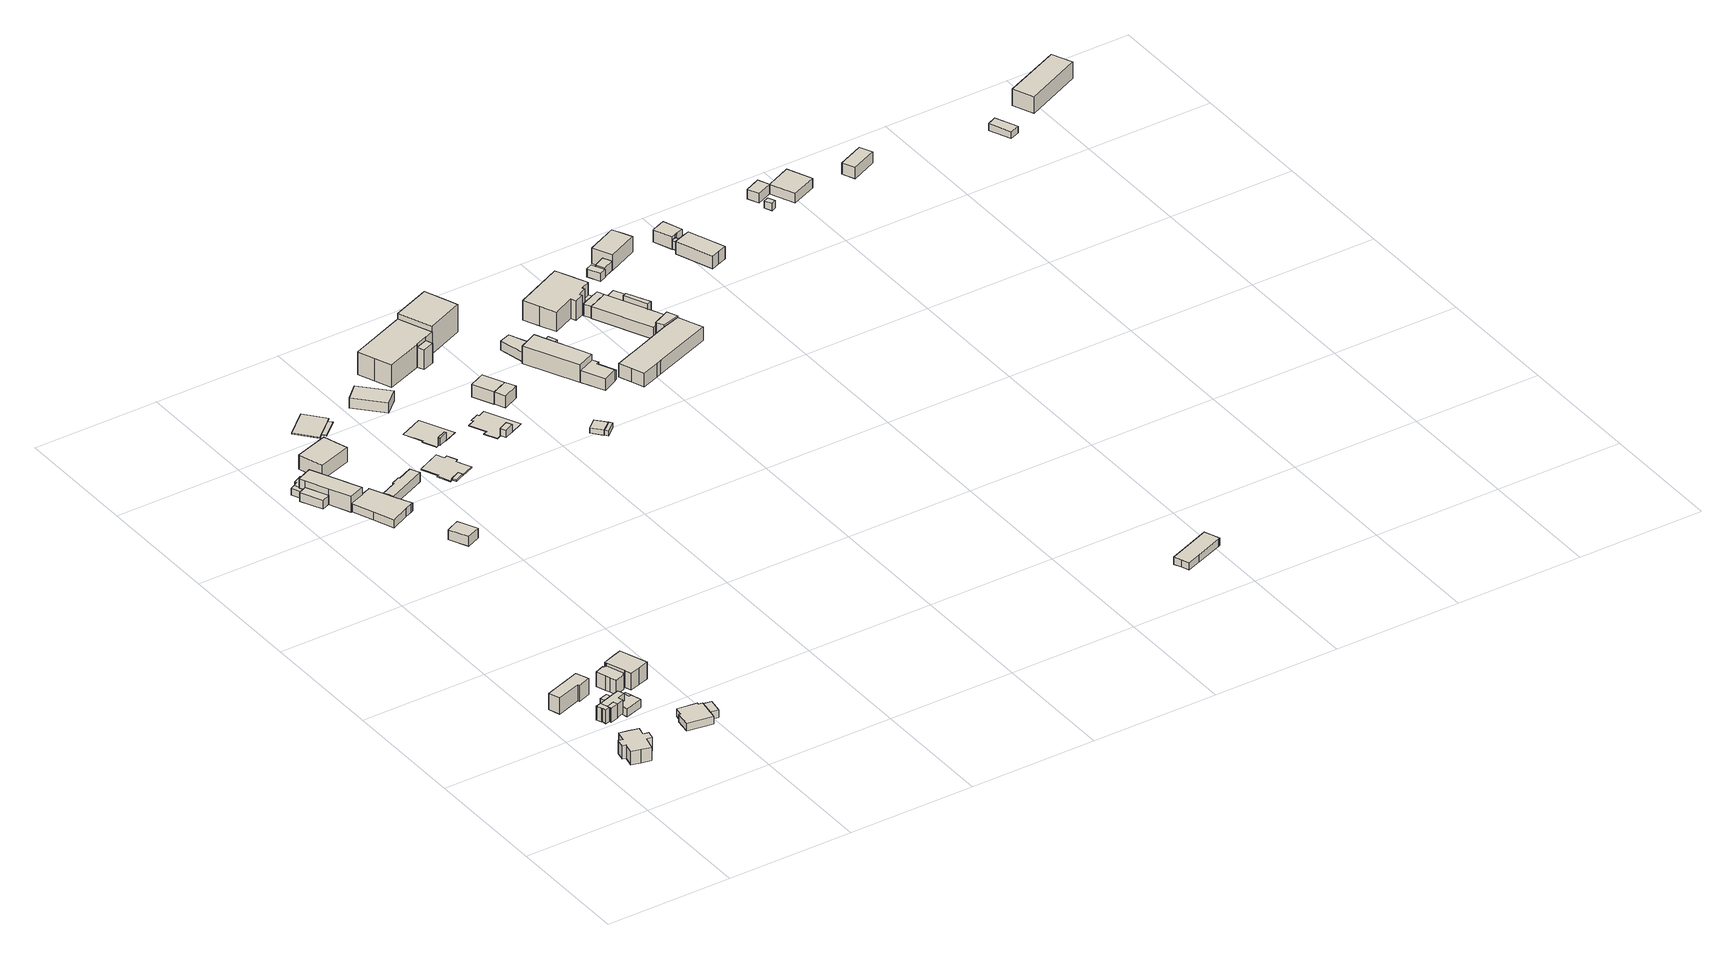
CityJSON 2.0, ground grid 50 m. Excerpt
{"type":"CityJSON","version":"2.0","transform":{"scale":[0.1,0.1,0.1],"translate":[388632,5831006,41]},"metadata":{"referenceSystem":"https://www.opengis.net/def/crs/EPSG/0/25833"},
"CityObjects":{
"building1":{"type":"Building","attributes":{"Gemeindeschluessel":"11000012","BezugspunktDach":"2200","function":"31001_1010","measuredHeight":7.51,"storeysAboveGround":2},"address":[{"country":"Germany","locality":"Berlin","thoroughfareNumber":"2A","thoroughfareName":"Alt-Lübars"}],"geometry":[{"type":"Solid","lod":"1","boundaries":[[[[0,1,2,3,4,5,6,7,8,9,10,11,12,13]],[[14,15,16,17,18,19,20,21,22,23,24,25,26,27]],[[14,27,13,12]],[[15,14,12,11]],[[16,15,11,10]],[[17,16,10,9]],[[18,17,9,8]],[[19,18,8,7]],[[20,19,7,6]],[[21,20,6,5]],[[22,21,5,4]],[[23,22,4,3]],[[24,23,3,2]],[[25,24,2,1]],[[26,25,1,0]],[[27,26,0,13]]]]}]},
"building2":{"type":"Building","attributes":{"Gemeindeschluessel":"11000012","BezugspunktDach":"2200","function":"31001_2723","measuredHeight":5.68,"storeysAboveGround":1},"address":[{"country":"Germany","locality":"Berlin","thoroughfareNumber":"2C (1)","thoroughfareName":"Alt-Lübars"}],"geometry":[{"type":"Solid","lod":"1","boundaries":[[[[28,29,30,31,32,33,34,35]],[[36,37,38,39,40,41,42,43]],[[36,43,35,34]],[[37,36,34,33]],[[38,37,33,32]],[[39,38,32,31]],[[40,39,31,30]],[[41,40,30,29]],[[42,41,29,28]],[[43,42,28,35]]]]}]},
"building3":{"type":"Building","attributes":{"Gemeindeschluessel":"11000012","BezugspunktDach":"2200","function":"31001_1010","measuredHeight":7.05,"storeysAboveGround":2},"address":[{"country":"Germany","locality":"Berlin","thoroughfareNumber":"3 (1)","thoroughfareName":"Alt-Lübars"}],"geometry":[{"type":"Solid","lod":"1","boundaries":[[[[44,45,46,47,48,49]],[[50,51,52,53,54,55]],[[50,55,49,48]],[[51,50,48,47]],[[52,51,47,46]],[[53,52,46,45]],[[54,53,45,44]],[[55,54,44,49]]]]}]},
"building4":{"type":"Building","attributes":{"Gemeindeschluessel":"11000012","BezugspunktDach":"2200","function":"51009_1610","measuredHeight":3.27,"storeysAboveGround":0},"address":[{"country":"Germany","locality":"Berlin"}],"geometry":[{"type":"Solid","lod":"1","boundaries":[[[[56,57,58,59]],[[60,61,62,63]],[[60,63,59,58]],[[61,60,58,57]],[[62,61,57,56]],[[63,62,56,59]]]]}]},
"building5":{"type":"Building","attributes":{"Gemeindeschluessel":"11000012","function":"31001_1010"},"address":[{"country":"Germany","locality":"Berlin","thoroughfareNumber":"2C","thoroughfareName":"Alt-Lübars"}],"children":["building5-1","building5-2","building5-3"]},
"building5-1":{"type":"BuildingPart","attributes":{"BezugspunktDach":"2200","measuredHeight":5.74,"storeysAboveGround":2},"parents":["building5"],"geometry":[{"type":"MultiSurface","lod":"1","boundaries":[[[32,64,65,66,67,68,69,70,71,72,33]],[[73,74,75,76,77,78,79,80,81,38,37]],[[73,37,33,72]],[[74,73,72,71]],[[75,74,71,70]],[[76,75,70,69]],[[77,82,83,69,68]],[[84,82,68,67]],[[79,85,84,86,67,66]],[[80,79,66,65]],[[37,38,32,33]],[[76,87,83,82,77]],[[78,77,82,84]],[[78,86,84,85,79]],[[80,65,64,81]],[[38,81,64,32]]]}]},
"building5-2":{"type":"BuildingPart","attributes":{"BezugspunktDach":"2200","measuredHeight":5.78,"storeysAboveGround":2},"parents":["building5"],"geometry":[{"type":"MultiSurface","lod":"1","boundaries":[[[31,88,65,64,32]],[[89,90,91,92,93]],[[89,93,32,64],[38,81,64,32]],[[90,89,81,80,65]],[[91,90,65,88]],[[92,91,88,31]],[[93,92,31,32]],[[64,81,38,32]],[[64,65,80,81]]]}]},
"building5-3":{"type":"BuildingPart","attributes":{"BezugspunktDach":"2200","measuredHeight":3.29,"storeysAboveGround":2},"parents":["building5"],"geometry":[{"type":"MultiSurface","lod":"1","boundaries":[[[85,94,95,96,97,98,83,82,84]],[[99,100,101,102,103,104,105,106,107]],[[99,107,78,77,82]],[[100,99,82,77,76]],[[101,100,83,98]],[[102,101,98,97]],[[103,102,97,96]],[[104,103,96,95]],[[105,104,95,94]],[[106,105,94,85]],[[107,106,85,79,78,84]],[[84,82,77,78]],[[76,77,82,83]],[[84,78,79,85]]]}]},
"building6":{"type":"Building","attributes":{"Gemeindeschluessel":"11000012","BezugspunktDach":"2200","function":"51009_1610","measuredHeight":3.13,"storeysAboveGround":0},"address":[{"country":"Germany","locality":"Berlin"}],"geometry":[{"type":"Solid","lod":"1","boundaries":[[[[97,96,108,98]],[[109,110,111,112]],[[109,112,98,108]],[[110,109,108,96]],[[111,110,96,97]],[[112,111,97,98]]]]}]},
"building7":{"type":"Building","attributes":{"Gemeindeschluessel":"11000012","BezugspunktDach":"2200","function":"31001_1010","measuredHeight":3.05,"storeysAboveGround":1},"address":[{"country":"Germany","locality":"Berlin","thoroughfareNumber":"2A (1)","thoroughfareName":"Alt-Lübars"}],"geometry":[{"type":"Solid","lod":"1","boundaries":[[[[113,114,115,116,117,118,119,120,121,122]],[[123,124,125,126,127,128,129,130,131,132]],[[123,132,122,121]],[[124,123,121,120]],[[125,124,120,119]],[[126,125,119,118]],[[127,126,118,117]],[[128,127,117,116]],[[129,128,116,115]],[[130,129,115,114]],[[131,130,114,113]],[[132,131,113,122]]]]}]},
"building8":{"type":"Building","attributes":{"Gemeindeschluessel":"11000012","function":"31001_1010"},"address":[{"country":"Germany","locality":"Berlin","thoroughfareNumber":"2D","thoroughfareName":"Alt-Lübars"}],"children":["building8-1","building8-2"]},
"building8-1":{"type":"BuildingPart","attributes":{"BezugspunktDach":"2200","measuredHeight":8.92,"storeysAboveGround":1},"parents":["building8"],"geometry":[{"type":"Solid","lod":"1","boundaries":[[[[133,134,135,136,137,138,139,140,141,142]],[[143,144,145,146,147,148,149,150,151,152]],[[143,152,142,141]],[[144,143,141,140]],[[145,144,140,139]],[[146,145,139,138]],[[147,146,138,137]],[[148,147,137,136]],[[149,148,136,135]],[[150,149,135,134]],[[151,150,134,133]],[[152,151,133,142]]]]}]},
"building8-2":{"type":"BuildingPart","attributes":{"BezugspunktDach":"2200","measuredHeight":7.24,"storeysAboveGround":1},"parents":["building8"],"geometry":[{"type":"Solid","lod":"1","boundaries":[[[[153,154,155,156,157,158,159,160,161,162,163]],[[164,165,150,166,149,167,168,169,170,171,172]],[[164,172,163,162]],[[165,164,162,161]],[[150,165,161,160]],[[166,150,160,159]],[[149,166,159,158]],[[167,149,158,157]],[[168,167,157,156]],[[169,168,156,155]],[[170,169,155,154]],[[171,170,154,153]],[[172,171,153,163]]]]}]},
"building9":{"type":"Building","attributes":{"Gemeindeschluessel":"11000012","BezugspunktDach":"2200","function":"31001_2463","measuredHeight":3.12,"storeysAboveGround":1},"address":[{"country":"Germany","locality":"Berlin","thoroughfareNumber":"2A (2)","thoroughfareName":"Alt-Lübars"}],"geometry":[{"type":"Solid","lod":"1","boundaries":[[[[173,174,115,114]],[[129,175,176,130]],[[129,130,114,115]],[[175,129,115,174]],[[176,175,174,173]],[[130,176,173,114]]]]}]},
"building10":{"type":"Building","attributes":{"Gemeindeschluessel":"11000012","BezugspunktDach":"2200","function":"31001_2000","measuredHeight":2.71,"storeysAboveGround":1},"address":[{"country":"Germany","locality":"Berlin","thoroughfareNumber":"4 (8)","thoroughfareName":"Alt-Lübars"}],"geometry":[{"type":"Solid","lod":"1","boundaries":[[[[177,178,179,180,181,182]],[[183,184,185,186,187,188]],[[183,188,182,181]],[[184,183,181,180]],[[185,184,180,179]],[[186,185,179,178]],[[187,186,178,177]],[[188,187,177,182]]]]}]},
"building11":{"type":"Building","attributes":{"Gemeindeschluessel":"11000012","BezugspunktDach":"2200","function":"31001_2000","measuredHeight":4.13,"storeysAboveGround":1},"address":[{"country":"Germany","locality":"Berlin","thoroughfareNumber":"4 (4)","thoroughfareName":"Alt-Lübars"}],"geometry":[{"type":"Solid","lod":"1","boundaries":[[[[189,190,191,192]],[[193,194,195,196]],[[193,196,192,191]],[[194,193,191,190]],[[195,194,190,189]],[[196,195,189,192]]]]}]},
"building12":{"type":"Building","attributes":{"Gemeindeschluessel":"11000012","BezugspunktDach":"2200","function":"31001_2000","measuredHeight":2.78,"storeysAboveGround":1},"address":[{"country":"Germany","locality":"Berlin","thoroughfareNumber":"6 (5)","thoroughfareName":"Alt-Lübars"}],"geometry":[{"type":"Solid","lod":"1","boundaries":[[[[180,197,198,199,200,201,181]],[[202,203,204,205,206,207,208]],[[202,208,181,201]],[[203,202,201,200]],[[204,203,200,199]],[[205,204,199,198]],[[206,205,198,197]],[[207,206,197,180]],[[208,207,180,181]]]]}]},
"building13":{"type":"Building","attributes":{"Gemeindeschluessel":"11000012","BezugspunktDach":"2200","function":"31001_2000","measuredHeight":7.78,"storeysAboveGround":1},"address":[{"country":"Germany","locality":"Berlin","thoroughfareNumber":"6 (1)","thoroughfareName":"Alt-Lübars"}],"geometry":[{"type":"Solid","lod":"1","boundaries":[[[[209,210,211,212,213,214,215,216]],[[184,217,218,219,220,221,186,185]],[[184,185,216,215]],[[217,184,215,214]],[[218,217,214,213]],[[219,218,213,212]],[[220,219,212,211]],[[221,220,211,210]],[[186,221,210,209]],[[185,186,209,216]]]]}]},
"building14":{"type":"Building","attributes":{"Gemeindeschluessel":"11000012","BezugspunktDach":"2200","function":"31001_2000","measuredHeight":3.41,"storeysAboveGround":1},"address":[{"country":"Germany","locality":"Berlin","thoroughfareNumber":"6 (2)","thoroughfareName":"Alt-Lübars"}],"geometry":[{"type":"Solid","lod":"1","boundaries":[[[[222,223,224,225,226,227,228,229,230,231,232,233,234]],[[235,236,237,238,239,240,241,242,243,244,245,246,247]],[[235,247,234,233]],[[236,235,233,232]],[[237,236,232,231]],[[238,237,231,230]],[[239,238,230,229]],[[240,239,229,228]],[[241,240,228,227]],[[242,241,227,226]],[[243,242,226,225]],[[244,243,225,224]],[[245,244,224,223]],[[246,245,223,222]],[[247,246,222,234]]]]}]},
"building15":{"type":"Building","attributes":{"Gemeindeschluessel":"11000012","BezugspunktDach":"2200","function":"31001_2000","measuredHeight":4.89,"storeysAboveGround":1},"address":[{"country":"Germany","locality":"Berlin","thoroughfareNumber":"6 (4)","thoroughfareName":"Alt-Lübars"}],"geometry":[{"type":"Solid","lod":"1","boundaries":[[[[248,249,250,251]],[[252,253,254,255]],[[252,255,251,250]],[[253,252,250,249]],[[254,253,249,248]],[[255,254,248,251]]]]}]},
"building16":{"type":"Building","attributes":{"Gemeindeschluessel":"11000012","BezugspunktDach":"2200","function":"31001_1010","measuredHeight":8.46,"storeysAboveGround":1},"address":[{"country":"Germany","locality":"Berlin","thoroughfareNumber":"6","thoroughfareName":"Alt-Lübars"}],"geometry":[{"type":"Solid","lod":"1","boundaries":[[[[256,257,258,259,260]],[[261,262,263,264,265]],[[261,265,260,259]],[[262,261,259,258]],[[263,262,258,257]],[[264,263,257,256]],[[265,264,256,260]]]]}]},
"building17":{"type":"Building","attributes":{"Gemeindeschluessel":"11000012","BezugspunktDach":"2200","function":"31001_2000","measuredHeight":4.39,"storeysAboveGround":1},"address":[{"country":"Germany","locality":"Berlin","thoroughfareNumber":"6 (3)","thoroughfareName":"Alt-Lübars"}],"geometry":[{"type":"Solid","lod":"1","boundaries":[[[[266,267,268,269,270,271,272,273,274,275]],[[276,277,278,279,280,281,282,283,284,285]],[[276,285,275,274]],[[277,276,274,273]],[[278,277,273,272]],[[279,278,272,271]],[[280,279,271,270]],[[281,280,270,269]],[[282,281,269,268]],[[283,282,268,267]],[[284,283,267,266]],[[285,284,266,275]]]]}]},
"building18":{"type":"Building","attributes":{"Gemeindeschluessel":"11000012","BezugspunktDach":"2200","function":"31001_1010","measuredHeight":0.434,"storeysAboveGround":1},"address":[{"country":"Germany","locality":"Berlin","thoroughfareNumber":"7","thoroughfareName":"Alt-Lübars"}],"geometry":[{"type":"Solid","lod":"1","boundaries":[[[[286,287,288,289,290,291]],[[292,293,294,295,296,297]],[[292,297,291,290]],[[293,292,290,289]],[[294,293,289,288]],[[295,294,288,287]],[[296,295,287,286]],[[297,296,286,291]]]]}]},
"building19":{"type":"Building","attributes":{"Gemeindeschluessel":"11000012","BezugspunktDach":"2200","function":"51009_1610","measuredHeight":0.364,"storeysAboveGround":0},"address":[{"country":"Germany","locality":"Berlin"}],"geometry":[{"type":"Solid","lod":"1","boundaries":[[[[298,299,288,287]],[[300,301,302,303]],[[300,303,287,288]],[[301,300,288,299]],[[302,301,299,298]],[[303,302,298,287]]]]}]},
"building20":{"type":"Building","attributes":{"Gemeindeschluessel":"11000012","BezugspunktDach":"2200","function":"51009_1610","measuredHeight":0.471,"storeysAboveGround":0},"address":[{"country":"Germany","locality":"Berlin"}],"geometry":[{"type":"Solid","lod":"1","boundaries":[[[[304,305,306,307]],[[308,309,310,311]],[[308,311,307,306]],[[309,308,306,305]],[[310,309,305,304]],[[311,310,304,307]]]]}]},
"building21":{"type":"Building","attributes":{"Gemeindeschluessel":"11000012","BezugspunktDach":"2200","function":"31001_1010","measuredHeight":0.359,"storeysAboveGround":1},"address":[{"country":"Germany","locality":"Berlin","thoroughfareNumber":"7A","thoroughfareName":"Alt-Lübars"}],"geometry":[{"type":"Solid","lod":"1","boundaries":[[[[312,313,314,315,316,317,318,319,320,321,322,323,324,325]],[[326,327,328,329,330,331,332,333,334,335,336,337,338,339]],[[326,339,325,324]],[[327,326,324,323]],[[328,327,323,322]],[[329,328,322,321]],[[330,329,321,320]],[[331,330,320,319]],[[332,331,319,318]],[[333,332,318,317]],[[334,333,317,316]],[[335,334,316,315]],[[336,335,315,314]],[[337,336,314,313]],[[338,337,313,312]],[[339,338,312,325]]]]}]},
"building22":{"type":"Building","attributes":{"Gemeindeschluessel":"11000012","BezugspunktDach":"2200","function":"51009_1610","measuredHeight":3,"storeysAboveGround":0},"address":[{"country":"Germany","locality":"Berlin"}],"geometry":[{"type":"Solid","lod":"1","boundaries":[[[[340,341,342,343]],[[344,345,346,347]],[[344,347,343,342]],[[345,344,342,341]],[[346,345,341,340]],[[347,346,340,343]]]]}]},
"building23":{"type":"Building","attributes":{"Gemeindeschluessel":"11000012","BezugspunktDach":"2200","function":"31001_1010","measuredHeight":0.165,"storeysAboveGround":1},"address":[{"country":"Germany","locality":"Berlin","thoroughfareNumber":"7B","thoroughfareName":"Alt-Lübars"}],"geometry":[{"type":"Solid","lod":"1","boundaries":[[[[348,349,350,351,352,353,354,355,356,357,358]],[[359,360,361,362,363,364,365,366,367,368,369]],[[359,369,358,357]],[[360,359,357,356]],[[361,360,356,355]],[[362,361,355,354]],[[363,362,354,353]],[[364,363,353,352]],[[365,364,352,351]],[[366,365,351,350]],[[367,366,350,349]],[[368,367,349,348]],[[369,368,348,358]]]]}]},
"building24":{"type":"Building","attributes":{"Gemeindeschluessel":"11000012","BezugspunktDach":"2200","function":"31001_3030","measuredHeight":4.9,"storeysAboveGround":1},"address":[{"country":"Germany","locality":"Berlin","thoroughfareNumber":"8 (2)","thoroughfareName":"Alt-Lübars"}],"geometry":[{"type":"Solid","lod":"1","boundaries":[[[[370,371,372,373]],[[374,375,376,377]],[[374,377,373,372]],[[375,374,372,371]],[[376,375,371,370]],[[377,376,370,373]]]]}]},
"building25":{"type":"Building","attributes":{"Gemeindeschluessel":"11000012","BezugspunktDach":"2200","function":"51009_1610","measuredHeight":3,"storeysAboveGround":0},"address":[{"country":"Germany","locality":"Berlin"}],"geometry":[{"type":"Solid","lod":"1","boundaries":[[[[378,379,380,381]],[[382,383,384,385]],[[382,385,381,380]],[[383,382,380,379]],[[384,383,379,378]],[[385,384,378,381]]]]}]},
"building26":{"type":"Building","attributes":{"Gemeindeschluessel":"11000012","BezugspunktDach":"2200","function":"31001_1010","measuredHeight":0.128,"storeysAboveGround":1},"address":[{"country":"Germany","locality":"Berlin","thoroughfareNumber":"7C","thoroughfareName":"Alt-Lübars"}],"geometry":[{"type":"Solid","lod":"1","boundaries":[[[[386,387,388,389,390,391,392,393,394,395,396,397,398,399]],[[400,401,402,403,404,405,406,407,408,409,410,411,412,413]],[[400,413,399,398]],[[401,400,398,397]],[[402,401,397,396]],[[403,402,396,395]],[[404,403,395,394]],[[405,404,394,393]],[[406,405,393,392]],[[407,406,392,391]],[[408,407,391,390]],[[409,408,390,389]],[[410,409,389,388]],[[411,410,388,387]],[[412,411,387,386]],[[413,412,386,399]]]]}]},
"building27":{"type":"Building","attributes":{"name":"Labsaal","Gemeindeschluessel":"11000012","function":"31001_2010"},"address":[{"country":"Germany","locality":"Berlin","thoroughfareNumber":"8 (1)","thoroughfareName":"Alt-Lübars"}],"children":["building27-1","building27-2"]},
"building27-1":{"type":"BuildingPart","attributes":{"BezugspunktDach":"2200","measuredHeight":10.68,"storeysAboveGround":1},"parents":["building27"],"geometry":[{"type":"MultiSurface","lod":"1","boundaries":[[[414,415,416,417,418,419,420,421,422,423]],[[424,425,426,427,428,429,430,431,432,433]],[[424,433,423,422]],[[425,424,422,421]],[[426,425,421,420]],[[427,426,420,419]],[[434,435,419,418]],[[429,436,434,428,418,417]],[[430,429,417,416]],[[431,430,416,415]],[[432,431,415,414]],[[433,432,414,423]],[[428,427,435,434]],[[428,434,436,429]]]}]},
"building27-2":{"type":"BuildingPart","attributes":{"BezugspunktDach":"2200","measuredHeight":8.1,"storeysAboveGround":1},"parents":["building27"],"geometry":[{"type":"Solid","lod":"1","boundaries":[[[[437,438,439,435,434,436]],[[428,427,440,441,430,429]],[[440,427,435,439]],[[441,440,439,438]],[[430,441,438,437]],[[429,430,437,436]],[[436,434,428,429]],[[427,428,434,435]]]]}]},
"building28":{"type":"Building","attributes":{"Gemeindeschluessel":"11000012","BezugspunktDach":"2200","function":"31001_2724","measuredHeight":5.16,"storeysAboveGround":2},"address":[{"country":"Germany","locality":"Berlin","thoroughfareNumber":"8A","thoroughfareName":"Alt-Lübars"}],"geometry":[{"type":"Solid","lod":"1","boundaries":[[[[442,443,444,445]],[[446,447,448,449]],[[446,449,445,444]],[[447,446,444,443]],[[448,447,443,442]],[[449,448,442,445]]]]}]},
"building29":{"type":"Building","attributes":{"Gemeindeschluessel":"11000012","BezugspunktDach":"2200","function":"31001_2723","measuredHeight":5,"storeysAboveGround":1},"address":[{"country":"Germany","locality":"Berlin","thoroughfareNumber":"8A (1)","thoroughfareName":"Alt-Lübars"}],"geometry":[{"type":"Solid","lod":"1","boundaries":[[[[450,451,443,442]],[[452,453,454,455]],[[452,455,442,443]],[[453,452,443,451]],[[454,453,451,450]],[[455,454,450,442]]]]}]},
"building30":{"type":"Building","attributes":{"Gemeindeschluessel":"11000012","BezugspunktDach":"2200","function":"31001_1312","measuredHeight":2.11,"storeysAboveGround":1},"address":[{"country":"Germany","locality":"Berlin","thoroughfareNumber":"8A (2)","thoroughfareName":"Alt-Lübars"}],"geometry":[{"type":"Solid","lod":"1","boundaries":[[[[456,457,458,459]],[[460,461,462,463]],[[460,463,459,458]],[[461,460,458,457]],[[462,461,457,456]],[[463,462,456,459]]]]}]},
"building31":{"type":"Building","attributes":{"Gemeindeschluessel":"11000012","BezugspunktDach":"2200","function":"51009_1610","measuredHeight":1.93,"storeysAboveGround":0},"address":[{"country":"Germany","locality":"Berlin"}],"geometry":[{"type":"Solid","lod":"1","boundaries":[[[[464,465,457,456]],[[466,467,468,469]],[[466,469,456,457]],[[467,466,457,465]],[[468,467,465,464]],[[469,468,464,456]]]]}]},
"building32":{"type":"Building","attributes":{"Gemeindeschluessel":"11000012","BezugspunktDach":"2200","function":"31001_1120","measuredHeight":12.82,"storeysAboveGround":2},"address":[{"country":"Germany","locality":"Berlin","thoroughfareNumber":"8","thoroughfareName":"Alt-Lübars"}],"geometry":[{"type":"Solid","lod":"1","boundaries":[[[[470,471,472,473,474]],[[475,476,477,478,479]],[[475,479,474,473]],[[476,475,473,472]],[[477,476,472,471]],[[478,477,471,470]],[[479,478,470,474]]]]}]},
"building33":{"type":"Building","attributes":{"Gemeindeschluessel":"11000012","BezugspunktDach":"2200","function":"51009_1610","measuredHeight":4.24,"storeysAboveGround":0},"address":[{"country":"Germany","locality":"Berlin"}],"geometry":[{"type":"Solid","lod":"1","boundaries":[[[[480,481,482,483,484,485,486]],[[487,488,489,490,491,492,493]],[[487,493,486,485]],[[488,487,485,484]],[[489,488,484,483]],[[490,489,483,482]],[[491,490,482,481]],[[492,491,481,480]],[[493,492,480,486]]]]}]},
"building34":{"type":"Building","attributes":{"Gemeindeschluessel":"11000012","BezugspunktDach":"2200","function":"31001_2000","measuredHeight":7.76,"storeysAboveGround":2},"address":[{"country":"Germany","locality":"Berlin","thoroughfareNumber":"9 (3)","thoroughfareName":"Alt-Lübars"}],"geometry":[{"type":"Solid","lod":"1","boundaries":[[[[494,495,496,497,498,499,500]],[[501,502,490,503,504,505,506]],[[501,506,500,499]],[[502,501,499,498]],[[490,502,498,497]],[[503,490,497,496]],[[504,503,496,495]],[[505,504,495,494]],[[506,505,494,500]]]]}]},
"building35":{"type":"Building","attributes":{"Gemeindeschluessel":"11000012","BezugspunktDach":"2200","function":"31001_2000","measuredHeight":5.85,"storeysAboveGround":1},"address":[{"country":"Germany","locality":"Berlin","thoroughfareNumber":"9 (4)","thoroughfareName":"Alt-Lübars"}],"geometry":[{"type":"Solid","lod":"1","boundaries":[[[[507,508,509,510,511,512]],[[513,514,515,516,517,518]],[[513,518,512,511]],[[514,513,511,510]],[[515,514,510,509]],[[516,515,509,508]],[[517,516,508,507]],[[518,517,507,512]]]]}]},
"building36":{"type":"Building","attributes":{"Gemeindeschluessel":"11000012","BezugspunktDach":"2200","function":"31001_2000","measuredHeight":2.11,"storeysAboveGround":1},"address":[{"country":"Germany","locality":"Berlin","thoroughfareNumber":"9 (7)","thoroughfareName":"Alt-Lübars"}],"geometry":[{"type":"Solid","lod":"1","boundaries":[[[[519,520,521,522,523]],[[524,525,526,527,528]],[[524,528,523,522]],[[525,524,522,521]],[[526,525,521,520]],[[527,526,520,519]],[[528,527,519,523]]]]}]},
"building37":{"type":"Building","attributes":{"Gemeindeschluessel":"11000012","BezugspunktDach":"2200","function":"31001_2000","measuredHeight":0.557,"storeysAboveGround":1},"address":[{"country":"Germany","locality":"Berlin","thoroughfareNumber":"9 (6)","thoroughfareName":"Alt-Lübars"}],"geometry":[{"type":"Solid","lod":"1","boundaries":[[[[529,530,531,532,533,534,535,536]],[[537,538,539,540,541,503,490,489]],[[537,489,536,535]],[[538,537,535,534]],[[539,538,534,533]],[[540,539,533,532]],[[541,540,532,531]],[[503,541,531,530]],[[490,503,530,529]],[[489,490,529,536]]]]}]},
"building38":{"type":"Building","attributes":{"Gemeindeschluessel":"11000012","BezugspunktDach":"2200","function":"51009_1610","measuredHeight":3.93,"storeysAboveGround":0},"address":[{"country":"Germany","locality":"Berlin"}],"geometry":[{"type":"Solid","lod":"1","boundaries":[[[[542,543,544,545]],[[546,547,548,549]],[[546,549,545,544]],[[547,546,544,543]],[[548,547,543,542]],[[549,548,542,545]]]]}]},
"building39":{"type":"Building","attributes":{"Gemeindeschluessel":"11000012","BezugspunktDach":"2200","function":"31001_2000","measuredHeight":2.2,"storeysAboveGround":1},"address":[{"country":"Germany","locality":"Berlin","thoroughfareNumber":"9 (5)","thoroughfareName":"Alt-Lübars"}],"geometry":[{"type":"Solid","lod":"1","boundaries":[[[[520,550,551,552,521]],[[553,554,555,556,557]],[[553,557,521,552]],[[554,553,552,551]],[[555,554,551,550]],[[556,555,550,520]],[[557,556,520,521]]]]}]},
"building40":{"type":"Building","attributes":{"Gemeindeschluessel":"11000012","BezugspunktDach":"2200","function":"31001_2000","measuredHeight":6.16,"storeysAboveGround":1},"address":[{"country":"Germany","locality":"Berlin","thoroughfareNumber":"9 (2)","thoroughfareName":"Alt-Lübars"}],"geometry":[{"type":"Solid","lod":"1","boundaries":[[[[558,559,560,561,562,563,564,565,566,567,568]],[[569,570,571,572,573,574,575,576,577,578,579]],[[569,579,568,567]],[[570,569,567,566]],[[571,570,566,565]],[[572,571,565,564]],[[573,572,564,563]],[[574,573,563,562]],[[575,574,562,561]],[[576,575,561,560]],[[577,576,560,559]],[[578,577,559,558]],[[579,578,558,568]]]]}]},
"building41":{"type":"Building","attributes":{"Gemeindeschluessel":"11000012","BezugspunktDach":"2200","function":"31001_1010","measuredHeight":9.46,"storeysAboveGround":1},"address":[{"country":"Germany","locality":"Berlin","thoroughfareNumber":"9","thoroughfareName":"Alt-Lübars"}],"geometry":[{"type":"Solid","lod":"1","boundaries":[[[[580,581,582,583,584,585,586,587,588,589,590,591,592,593]],[[594,595,596,597,598,599,600,601,602,603,604,605,606,607]],[[594,607,593,592]],[[595,594,592,591]],[[596,595,591,590]],[[597,596,590,589]],[[598,597,589,588]],[[599,598,588,587]],[[600,599,587,586]],[[601,600,586,585]],[[602,601,585,584]],[[603,602,584,583]],[[604,603,583,582]],[[605,604,582,581]],[[606,605,581,580]],[[607,606,580,593]]]]}]},
"building42":{"type":"Building","attributes":{"Gemeindeschluessel":"11000012","BezugspunktDach":"2200","function":"31001_2000","measuredHeight":5.82,"storeysAboveGround":1},"address":[{"country":"Germany","locality":"Berlin","thoroughfareNumber":"9 (9)","thoroughfareName":"Alt-Lübars"}],"geometry":[{"type":"Solid","lod":"1","boundaries":[[[[608,609,610,611,612,613,614,615]],[[616,617,618,619,620,621,622,623]],[[616,623,615,614]],[[617,616,614,613]],[[618,617,613,612]],[[619,618,612,611]],[[620,619,611,610]],[[621,620,610,609]],[[622,621,609,608]],[[623,622,608,615]]]]}]},
"building43":{"type":"Building","attributes":{"Gemeindeschluessel":"11000012","BezugspunktDach":"2200","function":"31001_2741","measuredHeight":3.72,"storeysAboveGround":1},"address":[{"country":"Germany","locality":"Berlin","thoroughfareNumber":"192E (5)","thoroughfareName":"Quickborner Straße"}],"geometry":[{"type":"Solid","lod":"1","boundaries":[[[[624,625,626,627,628,629,630,631]],[[632,633,634,635,636,637,638,639]],[[632,639,631,630]],[[633,632,630,629]],[[634,633,629,628]],[[635,634,628,627]],[[636,635,627,626]],[[637,636,626,625]],[[638,637,625,624]],[[639,638,624,631]]]]}]},
"building44":{"type":"Building","attributes":{"Gemeindeschluessel":"11000012","BezugspunktDach":"2200","function":"31001_2000","measuredHeight":5.88,"storeysAboveGround":2},"address":[{"country":"Germany","locality":"Berlin","thoroughfareNumber":"9 (1)","thoroughfareName":"Alt-Lübars"}],"geometry":[{"type":"Solid","lod":"1","boundaries":[[[[640,641,642,643,644,645,610,609,608]],[[646,647,648,649,650,651,652,653,654]],[[646,654,608,609]],[[647,646,609,610]],[[648,647,610,645]],[[649,648,645,644]],[[650,649,644,643]],[[651,650,643,642]],[[652,651,642,641]],[[653,652,641,640]],[[654,653,640,608]]]]}]},
"building45":{"type":"Building","attributes":{"Gemeindeschluessel":"11000012","BezugspunktDach":"2200","function":"31001_2000","measuredHeight":2.39,"storeysAboveGround":1},"address":[{"country":"Germany","locality":"Berlin","thoroughfareNumber":"9 (8)","thoroughfareName":"Alt-Lübars"}],"geometry":[{"type":"Solid","lod":"1","boundaries":[[[[655,656,657,658,659,660]],[[661,619,618,662,663,664]],[[661,664,660,659]],[[619,661,659,658]],[[618,619,658,657]],[[662,618,657,656]],[[663,662,656,655]],[[664,663,655,660]]]]}]},
"building46":{"type":"Building","attributes":{"Gemeindeschluessel":"11000012","BezugspunktDach":"2200","function":"31001_2000","measuredHeight":6.71,"storeysAboveGround":1},"address":[{"country":"Germany","locality":"Berlin","thoroughfareNumber":"9 (10)","thoroughfareName":"Alt-Lübars"}],"geometry":[{"type":"Solid","lod":"1","boundaries":[[[[665,666,667,668]],[[669,670,671,672]],[[669,672,668,667]],[[670,669,667,666]],[[671,670,666,665]],[[672,671,665,668]]]]}]},
"building47":{"type":"Building","attributes":{"Gemeindeschluessel":"11000012","BezugspunktDach":"2200","function":"31001_2723","measuredHeight":6.72,"storeysAboveGround":1},"address":[{"country":"Germany","locality":"Berlin","thoroughfareNumber":"10 (3)","thoroughfareName":"Alt-Lübars"}],"geometry":[{"type":"Solid","lod":"1","boundaries":[[[[673,674,675,676]],[[677,678,679,680]],[[677,680,676,675]],[[678,677,675,674]],[[679,678,674,673]],[[680,679,673,676]]]]}]},
"building48":{"type":"Building","attributes":{"Gemeindeschluessel":"11000012","BezugspunktDach":"2200","function":"31001_2723","measuredHeight":2.77,"storeysAboveGround":1},"address":[{"country":"Germany","locality":"Berlin","thoroughfareNumber":"10 (2)","thoroughfareName":"Alt-Lübars"}],"geometry":[{"type":"Solid","lod":"1","boundaries":[[[[681,682,683,684,685]],[[686,687,677,680,688]],[[686,688,685,684]],[[687,686,684,683]],[[677,687,683,682]],[[680,677,682,681]],[[688,680,681,685]]]]}]},
"building49":{"type":"Building","attributes":{"Gemeindeschluessel":"11000012","BezugspunktDach":"2200","function":"31001_2723","measuredHeight":4.22,"storeysAboveGround":1},"address":[{"country":"Germany","locality":"Berlin","thoroughfareNumber":"10 (1)","thoroughfareName":"Alt-Lübars"}],"geometry":[{"type":"Solid","lod":"1","boundaries":[[[[689,690,691,692,693,694]],[[695,696,697,698,699,700]],[[695,700,694,693]],[[696,695,693,692]],[[697,696,692,691]],[[698,697,691,690]],[[699,698,690,689]],[[700,699,689,694]]]]}]},
"building50":{"type":"Building","attributes":{"Gemeindeschluessel":"11000012","function":"31001_1010"},"address":[{"country":"Germany","locality":"Berlin","thoroughfareNumber":"10","thoroughfareName":"Alt-Lübars"}],"children":["building50-1","building50-2"]},
"building50-1":{"type":"BuildingPart","attributes":{"BezugspunktDach":"2200","measuredHeight":8.94,"storeysAboveGround":1},"parents":["building50"],"geometry":[{"type":"MultiSurface","lod":"1","boundaries":[[[701,702,703,704,705]],[[706,707,708,709,710]],[[706,710,705,704]],[[707,706,704,703]],[[708,707,703,702]],[[709,708,702,701]],[[710,711,712,713,714,709,701,705]],[[714,713,712,711]]]}]},
"building50-2":{"type":"BuildingPart","attributes":{"BezugspunktDach":"2200","measuredHeight":3.83,"storeysAboveGround":1},"parents":["building50"],"geometry":[{"type":"Solid","lod":"1","boundaries":[[[[715,713,712,716]],[[711,714,697,696]],[[711,696,716,712]],[[697,714,713,715]],[[696,697,715,716]],[[714,711,712,713]]]]}]},
"building51":{"type":"Building","attributes":{"Gemeindeschluessel":"11000012","BezugspunktDach":"2200","function":"31001_2000","measuredHeight":3.54,"storeysAboveGround":1},"address":[{"country":"Germany","locality":"Berlin","thoroughfareNumber":"11 (8)","thoroughfareName":"Alt-Lübars"}],"geometry":[{"type":"Solid","lod":"1","boundaries":[[[[717,718,719,720]],[[721,722,723,724]],[[721,724,720,719]],[[722,721,719,718]],[[723,722,718,717]],[[724,723,717,720]]]]}]},
"building52":{"type":"Building","attributes":{"Gemeindeschluessel":"11000012","BezugspunktDach":"2200","function":"31001_2000","measuredHeight":6.07,"storeysAboveGround":1},"address":[{"country":"Germany","locality":"Berlin","thoroughfareNumber":"11 (5)","thoroughfareName":"Alt-Lübars"}],"geometry":[{"type":"Solid","lod":"1","boundaries":[[[[725,726,727,728,729,730,731]],[[732,733,734,735,736,737,738]],[[732,738,731,730]],[[733,732,730,729]],[[734,733,729,728]],[[735,734,728,727]],[[736,735,727,726]],[[737,736,726,725]],[[738,737,725,731]]]]}]},
"building53":{"type":"Building","attributes":{"Gemeindeschluessel":"11000012","BezugspunktDach":"2200","function":"31001_2723","measuredHeight":6.34,"storeysAboveGround":1},"address":[{"country":"Germany","locality":"Berlin","thoroughfareNumber":"11 (4)","thoroughfareName":"Alt-Lübars"}],"geometry":[{"type":"Solid","lod":"1","boundaries":[[[[739,740,741,742,743,744,745,746]],[[747,748,749,750,751,752,753,754]],[[747,754,746,745]],[[748,747,745,744]],[[749,748,744,743]],[[750,749,743,742]],[[751,750,742,741]],[[752,751,741,740]],[[753,752,740,739]],[[754,753,739,746]]]]}]},
"building54":{"type":"Building","attributes":{"Gemeindeschluessel":"11000012","BezugspunktDach":"2200","function":"31001_2724","measuredHeight":2.97,"storeysAboveGround":1},"address":[{"country":"Germany","locality":"Berlin","thoroughfareNumber":"11 (7)","thoroughfareName":"Alt-Lübars"}],"geometry":[{"type":"Solid","lod":"1","boundaries":[[[[755,756,757,758]],[[759,760,761,762]],[[759,762,758,757]],[[760,759,757,756]],[[761,760,756,755]],[[762,761,755,758]]]]}]},
"building55":{"type":"Building","attributes":{"Gemeindeschluessel":"11000012","BezugspunktDach":"2200","function":"31001_2723","measuredHeight":3.89,"storeysAboveGround":1},"address":[{"country":"Germany","locality":"Berlin","thoroughfareNumber":"13 (3)","thoroughfareName":"Alt-Lübars"}],"geometry":[{"type":"Solid","lod":"1","boundaries":[[[[763,764,765,766]],[[767,768,769,770]],[[767,770,766,765]],[[768,767,765,764]],[[769,768,764,763]],[[770,769,763,766]]]]}]},
"building56":{"type":"Building","attributes":{"Gemeindeschluessel":"11000012","BezugspunktDach":"2200","function":"31001_2000","measuredHeight":3.97,"storeysAboveGround":2},"address":[{"country":"Germany","locality":"Berlin","thoroughfareNumber":"13 (1)","thoroughfareName":"Alt-Lübars"}],"geometry":[{"type":"Solid","lod":"1","boundaries":[[[[771,772,773,764]],[[774,775,776,777]],[[774,777,764,773]],[[775,774,773,772]],[[776,775,772,771]],[[777,776,771,764]]]]}]},
"building57":{"type":"Building","attributes":{"Gemeindeschluessel":"11000012","BezugspunktDach":"2200","function":"31001_2721","measuredHeight":5.19,"storeysAboveGround":1},"address":[{"country":"Germany","locality":"Berlin","thoroughfareNumber":"14 (5)","thoroughfareName":"Alt-Lübars"}],"geometry":[{"type":"Solid","lod":"1","boundaries":[[[[778,779,780,781]],[[782,783,784,785]],[[782,785,781,780]],[[783,782,780,779]],[[784,783,779,778]],[[785,784,778,781]]]]}]},
"building58":{"type":"Building","attributes":{"Gemeindeschluessel":"11000012","BezugspunktDach":"2200","function":"31001_2723","measuredHeight":2.74,"storeysAboveGround":1},"address":[{"country":"Germany","locality":"Berlin","thoroughfareNumber":"15 (4)","thoroughfareName":"Alt-Lübars"}],"geometry":[{"type":"Solid","lod":"1","boundaries":[[[[786,787,788,789]],[[790,791,792,793]],[[790,793,789,788]],[[791,790,788,787]],[[792,791,787,786]],[[793,792,786,789]]]]}]},
"building59":{"type":"Building","attributes":{"Gemeindeschluessel":"11000012","BezugspunktDach":"2200","function":"31001_2000","measuredHeight":7.85,"storeysAboveGround":1},"address":[{"country":"Germany","locality":"Berlin","thoroughfareNumber":"16 (1)","thoroughfareName":"Alt-Lübars"}],"geometry":[{"type":"Solid","lod":"1","boundaries":[[[[794,795,796,797]],[[798,799,800,801]],[[798,801,797,796]],[[799,798,796,795]],[[800,799,795,794]],[[801,800,794,797]]]]}]}
},
"vertices":[
[58,214,137],[48,172,137],[85,163,137],[122,154,137],[135,208,137],[157,203,137],[164,234,137],[142,239,137],[150,273,137],[114,282,137],[78,290,137],[68,249,137],[51,253,137],[43,218,137],[51,253,82],[68,249,82],[78,290,82],[114,282,82],[150,273,82],[142,239,82],[164,234,82],[157,203,82],[135,208,82],[122,154,82],[85,163,82],[48,172,82],[58,214,82],[43,218,82],
[113,448,136],[117,450,136],[120,432,136],[139,437,136],[136,448,136],[128,475,136],[124,474,136],[106,469,136],[124,474,79],[128,475,79],[136,448,79],[139,437,79],[120,432,79],[117,450,79],[113,448,79],[106,469,79],
[24,570,143],[120,604,143],[123,597,143],[173,614,143],[153,665,143],[8,615,143],[153,665,77],[173,614,77],[123,597,77],[120,604,77],[24,570,77],[8,615,77],
[173,490,113],[206,501,113],[194,538,113],[161,528,113],[194,538,80],[206,501,80],[173,490,80],[161,528,80],
[169,459,136],[174,440,136],[202,451,136],[197,469,136],[228,479,136],[218,505,136],[214,503,136],[206,501,136],[173,490,136],[173,490,79],[206,501,79],[214,503,79],[218,505,79],[228,479,79],[197,469,79],[202,451,79],[174,440,79],[169,459,79],[228,479,108],[218,505,108],[197,469,108],[202,451,108],[197,469,86],[218,505,86],
[141,429,136],[169,459,78],[174,440,78],[141,429,78],[139,437,78],[136,448,78],
[207,431,108],[278,453,108],[265,493,108],[256,490,108],[250,515,108],[228,479,75],[218,505,75],[250,515,75],[256,490,75],[265,493,75],[278,453,75],[207,431,75],[202,451,75],[197,469,75],
[258,518,108],[258,518,76],[265,493,76],[256,490,76],[250,515,76],
[433,237,100],[437,266,100],[446,322,100],[447,326,100],[431,329,100],[432,336,100],[354,347,100],[349,313,100],[341,314,100],[332,253,100],[341,314,69],[349,313,69],[354,347,69],[432,336,69],[431,329,69],[447,326,69],[446,322,69],[437,266,69],[433,237,69],[332,253,69],
[279,665,139],[278,664,139],[304,591,139],[305,591,139],[314,564,139],[355,577,139],[397,591,139],[358,699,139],[317,685,139],[276,671,139],[317,685,70],[358,699,70],[397,591,70],[355,577,70],[314,564,70],[305,591,70],[304,591,70],[278,664,70],[279,665,70],[276,671,70],
[240,612,129],[247,594,129],[255,570,129],[295,583,129],[294,588,129],[304,591,129],[316,635,129],[278,664,129],[266,661,129],[265,665,129],[227,650,129],[265,665,70],[266,661,70],[316,635,70],[294,588,70],[295,583,70],[255,570,70],[247,594,70],[240,612,70],[227,650,70],
[469,261,100],[478,317,100],[478,317,69],[469,261,69],
[76,2219,45],[92,2226,45],[81,2248,45],[87,2251,45],[77,2272,45],[58,2262,45],[77,2272,18],[87,2251,18],[81,2248,18],[92,2226,18],[76,2219,18],[58,2262,18],
[99,2128,56],[131,2142,56],[92,2226,56],[60,2212,56],[92,2226,19],[131,2142,19],[99,2128,19],[60,2212,19],
[139,2274,45],[123,2306,45],[118,2303,45],[91,2288,45],[94,2281,45],[94,2281,17],[91,2288,17],[118,2303,17],[123,2306,17],[139,2274,17],[87,2251,17],[77,2272,17],
[92,2226,83],[131,2142,83],[169,2060,83],[231,2084,83],[142,2275,83],[139,2274,83],[87,2251,83],[81,2248,83],[139,2274,18],[142,2275,18],[231,2084,18],[169,2060,18],[131,2142,18],
[172,2054,55],[204,1974,55],[234,1895,55],[308,1929,55],[336,1942,55],[344,1945,55],[311,2010,55],[295,2047,55],[269,2101,55],[264,2098,55],[235,2086,55],[231,2084,55],[169,2060,55],[231,2084,21],[235,2086,21],[264,2098,21],[269,2101,21],[295,2047,21],[311,2010,21],[344,1945,21],[336,1942,21],[308,1929,21],[234,1895,21],[204,1974,21],[172,2054,21],[169,2060,21],
[375,1647,72],[429,1671,72],[393,1746,72],[339,1720,72],[393,1746,32],[429,1671,32],[375,1647,32],[339,1720,32],
[200,2283,74],[332,2325,74],[316,2374,74],[301,2423,74],[170,2381,74],[301,2423,15],[316,2374,15],[332,2325,15],[200,2283,15],[170,2381,15],
[303,2029,58],[311,2010,58],[466,2080,58],[458,2099,58],[449,2117,58],[390,2090,58],[387,2095,58],[354,2080,58],[357,2075,58],[295,2047,58],[357,2075,20],[354,2080,20],[387,2095,20],[390,2090,20],[449,2117,20],[458,2099,20],[466,2080,20],[311,2010,20],[303,2029,20],[295,2047,20],
[340,2504,13],[354,2517,13],[416,2571,13],[430,2583,13],[365,2659,13],[274,2580,13],[365,2659,9],[430,2583,9],[416,2571,9],[354,2517,9],[340,2504,9],[274,2580,9],
[367,2502,13],[429,2556,13],[416,2571,10],[429,2556,10],[367,2502,10],[354,2517,10],
[568,2008,29],[606,2026,29],[598,2043,29],[560,2025,29],[598,2043,24],[606,2026,24],[568,2008,24],[560,2025,24],
[538,2074,25],[529,2070,25],[552,2021,25],[560,2025,25],[598,2043,25],[606,2026,25],[659,2051,25],[651,2067,25],[632,2110,25],[642,2115,25],[625,2153,25],[614,2148,25],[599,2180,25],[509,2138,25],[599,2180,21],[614,2148,21],[625,2153,21],[642,2115,21],[632,2110,21],[651,2067,21],[659,2051,21],[606,2026,21],[598,2043,21],[560,2025,21],[552,2021,21],[529,2070,21],[538,2074,21],[509,2138,21],
[645,2223,51],[682,2240,51],[678,2248,51],[642,2231,51],[678,2248,21],[682,2240,21],[645,2223,21],[642,2231,21],
[616,2284,17],[609,2280,17],[630,2237,17],[634,2228,17],[642,2231,17],[678,2248,17],[682,2240,17],[735,2265,17],[732,2273,17],[674,2397,17],[583,2355,17],[674,2397,16],[732,2273,16],[735,2265,16],[682,2240,16],[678,2248,16],[642,2231,16],[634,2228,16],[630,2237,16],[609,2280,16],[616,2284,16],[583,2355,16],
[619,2497,53],[675,2549,53],[579,2650,53],[524,2598,53],[579,2650,11],[675,2549,11],[619,2497,11],[524,2598,11],
[861,2139,50],[897,2156,50],[887,2178,50],[850,2161,50],[887,2178,20],[897,2156,20],[861,2139,20],[850,2161,20],
[828,2209,18],[811,2202,18],[834,2153,18],[850,2161,18],[887,2178,18],[897,2156,18],[951,2182,18],[941,2203,18],[888,2316,18],[860,2303,18],[856,2311,18],[822,2295,18],[826,2287,18],[797,2274,18],[826,2287,17],[822,2295,17],[856,2311,17],[860,2303,17],[888,2316,17],[941,2203,17],[951,2182,17],[897,2156,17],[887,2178,17],[850,2161,17],[834,2153,17],[811,2202,17],[828,2209,17],[797,2274,17],
[686,2683,107],[712,2618,107],[853,2673,107],[853,2674,107],[902,2693,107],[902,2692,107],[938,2707,107],[911,2773,107],[885,2838,107],[660,2749,107],[885,2838,13],[911,2773,13],[938,2707,13],[902,2692,13],[902,2693,13],[853,2674,13],[853,2673,13],[712,2618,13],[686,2683,13],[660,2749,13],[902,2693,94],[902,2692,94],[853,2674,94],
[853,2673,94],[866,2647,94],[911,2664,94],[911,2664,13],[866,2647,13],
[943,2336,66],[1006,2365,66],[968,2446,66],[905,2417,66],[968,2446,15],[1006,2365,15],[943,2336,15],[905,2417,15],
[963,2295,66],[1026,2325,66],[1006,2365,16],[1026,2325,16],[963,2295,16],[943,2336,16],
[1147,1965,40],[1186,1997,40],[1151,2037,40],[1113,2005,40],[1151,2037,19],[1186,1997,19],[1147,1965,19],[1113,2005,19],
[1156,1953,40],[1195,1986,40],[1186,1997,20],[1195,1986,20],[1156,1953,20],[1147,1965,20],
[938,2707,130],[1085,2768,130],[1060,2833,130],[1035,2898,130],[885,2838,130],[1035,2898,17],[1060,2833,17],[1085,2768,17],[938,2707,17],[885,2838,17],
[1165,2485,59],[1195,2499,59],[1225,2514,59],[1203,2561,59],[1185,2605,59],[1164,2598,59],[1142,2590,59],[1164,2598,21],[1185,2605,21],[1203,2561,21],[1225,2514,21],[1195,2499,21],[1165,2485,21],[1142,2590,21],
[1256,2275,93],[1326,2307,93],[1229,2516,93],[1225,2514,93],[1206,2505,93],[1193,2498,93],[1157,2481,93],[1193,2498,21],[1206,2505,21],[1229,2516,21],[1326,2307,21],[1256,2275,21],[1157,2481,21],
[1300,2184,70],[1357,2213,70],[1326,2278,70],[1337,2283,70],[1326,2307,70],[1256,2275,70],[1326,2307,22],[1337,2283,22],[1326,2278,22],[1357,2213,22],[1300,2184,22],[1256,2275,22],
[1245,2480,43],[1262,2488,43],[1249,2516,43],[1246,2524,43],[1229,2516,43],[1246,2524,22],[1249,2516,22],[1262,2488,22],[1245,2480,22],[1229,2516,22],
[1225,2514,27],[1229,2516,27],[1246,2524,27],[1273,2537,27],[1262,2561,27],[1234,2549,27],[1224,2571,27],[1203,2561,27],[1224,2571,21],[1234,2549,21],[1262,2561,21],[1273,2537,21],[1246,2524,21],
[1357,2213,63],[1367,2218,63],[1337,2283,63],[1326,2278,63],[1337,2283,24],[1367,2218,24],[1357,2213,24],[1326,2278,24],
[1265,2482,43],[1319,2507,43],[1304,2541,43],[1304,2541,21],[1319,2507,21],[1265,2482,21],[1262,2488,21],[1249,2516,21],
[1401,2176,79],[1420,2126,79],[1491,2153,79],[1511,2160,79],[1746,2249,79],[1726,2297,79],[1706,2346,79],[1636,2324,79],[1469,2259,79],[1449,2252,79],[1382,2226,79],[1449,2252,24],[1469,2259,24],[1636,2324,24],[1706,2346,24],[1726,2297,24],[1746,2249,24],[1511,2160,24],[1491,2153,24],[1420,2126,24],[1401,2176,24],[1382,2226,24],
[1335,2639,100],[1363,2578,100],[1448,2617,100],[1458,2598,100],[1493,2614,100],[1488,2626,100],[1522,2642,100],[1517,2651,100],[1523,2654,100],[1554,2669,100],[1526,2730,100],[1504,2779,100],[1498,2790,100],[1307,2701,100],[1498,2790,20],[1504,2779,20],[1526,2730,20],[1554,2669,20],[1523,2654,20],[1517,2651,20],[1522,2642,20],[1488,2626,20],[1493,2614,20],[1458,2598,20],[1448,2617,20],[1363,2578,20],[1335,2639,20],[1307,2701,20],
[1503,2575,73],[1542,2593,73],[1582,2611,73],[1570,2637,73],[1545,2627,73],[1530,2619,73],[1521,2616,73],[1490,2602,73],[1521,2616,25],[1530,2619,25],[1545,2627,25],[1570,2637,25],[1582,2611,25],[1542,2593,25],[1503,2575,25],[1490,2602,25],
[2225,40,178],[2237,10,178],[2292,32,178],[2401,75,178],[2407,78,178],[2396,108,178],[2384,137,178],[2213,69,178],[2384,137,148],[2396,108,148],[2407,78,148],[2401,75,148],[2292,32,148],[2237,10,148],[2225,40,148],[2213,69,148],
[1609,2348,73],[1622,2355,73],[1648,2367,73],[1687,2386,73],[1655,2453,73],[1615,2540,73],[1542,2593,24],[1582,2611,24],[1615,2540,24],[1655,2453,24],[1687,2386,24],[1648,2367,24],[1622,2355,24],[1609,2348,24],[1503,2575,24],
[1527,2645,49],[1540,2636,49],[1545,2627,49],[1570,2637,49],[1554,2669,49],[1523,2654,49],[1554,2669,25],[1540,2636,25],[1527,2645,25],[1523,2654,25],
[1636,2324,86],[1706,2346,86],[1687,2386,86],[1622,2355,86],[1687,2386,27],[1706,2346,27],[1636,2324,27],[1622,2355,27],
[1655,2453,93],[1673,2461,93],[1629,2550,93],[1614,2543,93],[1629,2550,26],[1673,2461,26],[1655,2453,26],[1614,2543,26],
[1614,2543,54],[1629,2550,54],[1669,2569,54],[1637,2637,54],[1582,2611,54],[1637,2637,26],[1669,2569,26],[1582,2611,26],
[1654,2739,59],[1680,2751,59],[1679,2754,59],[1664,2785,59],[1656,2802,59],[1631,2790,59],[1656,2802,26],[1664,2785,26],[1679,2754,26],[1680,2751,26],[1654,2739,26],[1631,2790,26],
[1725,2772,90],[1844,2827,90],[1826,2865,90],[1808,2902,90],[1689,2847,90],[1808,2902,26],[1826,2865,26],[1844,2827,26],[1725,2772,26],[1689,2847,26],[1708,2807,26],[1708,2807,65],[1724,2775,65],[1724,2775,26],
[1679,2754,65],[1664,2785,65],
[1973,2741,64],[1992,2748,64],[1983,2772,64],[1965,2765,64],[1983,2772,29],[1992,2748,29],[1973,2741,29],[1965,2765,29],
[1965,2765,77],[1983,2772,77],[1992,2776,77],[2020,2786,77],[1992,2861,77],[1964,2850,77],[1936,2839,77],[1964,2850,27],[1992,2861,27],[2020,2786,27],[1992,2776,27],[1983,2772,27],[1965,2765,27],[1936,2839,27],
[2014,2590,77],[2048,2604,77],[2083,2617,77],[2029,2761,77],[1994,2749,77],[1992,2748,77],[1983,2745,77],[1960,2736,77],[1983,2745,26],[1992,2748,26],[1994,2749,26],[2029,2761,26],[2083,2617,26],[2048,2604,26],[2014,2590,26],[1960,2736,26],
[2378,2768,58],[2397,2776,58],[2384,2804,58],[2365,2796,58],[2384,2804,28],[2397,2776,28],[2378,2768,28],[2365,2796,28],
[2370,2835,64],[2431,2862,64],[2412,2906,64],[2351,2879,64],[2412,2906,25],[2431,2862,25],[2370,2835,25],[2351,2879,25],
[2472,2767,64],[2573,2810,64],[2531,2906,64],[2531,2906,24],[2573,2810,24],[2472,2767,24],[2431,2862,24],
[2727,2778,68],[2830,2824,68],[2808,2873,68],[2705,2827,68],[2808,2873,22],[2830,2824,22],[2727,2778,22],[2705,2827,22],
[3303,2679,53],[3341,2695,53],[3303,2781,53],[3266,2764,53],[3303,2781,25],[3341,2695,25],[3303,2679,25],[3266,2764,25],
[3457,2767,89],[3685,2871,89],[3650,2950,89],[3421,2849,89],[3650,2950,21],[3685,2871,21],[3457,2767,21],[3421,2849,21]
]}
